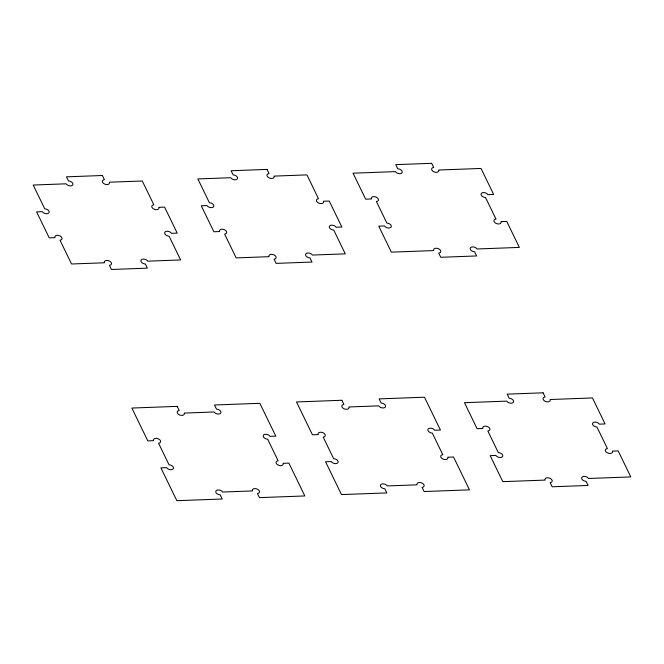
<?xml version="1.0" encoding="UTF-8"?>
<svg xmlns="http://www.w3.org/2000/svg" width="664" height="664" viewBox="0 0 664 664"><rect width="100%" height="100%" fill="white"/><g stroke="black" fill="none" stroke-linecap="round" stroke-linejoin="round"><path stroke-width="1" d="M102.38 175.503L66.466 176.84L68.483 180.998A3.702 2.282 18 0 1 72.758 183.405A3.702 2.282 18 0 1 70.633 185.895A3.702 2.282 18 0 1 66.085 183.812L33.2 185.032L44.754 208.836A3.702 2.282 18 0 1 49.028 211.243A3.702 2.282 18 0 1 46.903 213.725A3.702 2.282 18 0 1 42.355 211.65L36.603 211.866L49.227 237.861L54.979 237.646A3.702 2.282 18 0 1 57.386 235.313A3.702 2.282 18 0 1 61.802 237.563A3.702 2.282 18 0 1 59.984 240.194L71.538 263.99L104.422 262.778A3.702 2.282 18 0 1 106.829 260.437A3.702 2.282 18 0 1 111.253 262.687A3.702 2.282 18 0 1 109.427 265.318L111.444 269.476L147.367 268.148L145.341 263.99A3.702 2.282 18 0 1 141.075 261.583A3.702 2.282 18 0 1 143.192 259.093A3.702 2.282 18 0 1 147.748 261.168L180.625 259.948L169.071 236.152A3.702 2.282 18 0 1 164.805 233.745A3.702 2.282 18 0 1 166.921 231.255A3.702 2.282 18 0 1 171.47 233.33L177.222 233.122L164.597 207.126L158.854 207.334A3.702 2.282 18 0 1 156.447 209.675A3.702 2.282 18 0 1 152.023 207.425A3.702 2.282 18 0 1 153.849 204.794L142.287 180.99L109.411 182.21A3.702 2.282 18 0 1 106.995 184.542A3.702 2.282 18 0 1 102.58 182.301A3.702 2.282 18 0 1 104.406 179.67L102.38 175.503M267.028 169.411L231.105 170.739L233.13 174.898A3.702 2.282 18 0 1 237.397 177.305A3.702 2.282 18 0 1 235.28 179.795A3.702 2.282 18 0 1 230.723 177.72L197.839 178.931L209.401 202.736A3.702 2.282 18 0 1 213.667 205.143A3.702 2.282 18 0 1 211.55 207.633A3.702 2.282 18 0 1 206.994 205.549L201.25 205.765L213.874 231.761L219.618 231.545A3.702 2.282 18 0 1 222.025 229.213A3.702 2.282 18 0 1 226.449 231.462A3.702 2.282 18 0 1 224.623 234.093L236.177 257.898L269.061 256.678A3.702 2.282 18 0 1 271.476 254.345A3.702 2.282 18 0 1 275.892 256.586A3.702 2.282 18 0 1 274.066 259.217L276.091 263.376L312.005 262.048L309.988 257.889A3.702 2.282 18 0 1 305.714 255.482A3.702 2.282 18 0 1 307.839 252.992A3.702 2.282 18 0 1 312.387 255.067L345.272 253.856L333.718 230.051A3.702 2.282 18 0 1 329.444 227.644A3.702 2.282 18 0 1 331.568 225.154A3.702 2.282 18 0 1 336.117 227.237L341.86 227.022L329.244 201.026L323.493 201.242A3.702 2.282 18 0 1 321.086 203.574A3.702 2.282 18 0 1 316.662 201.325A3.702 2.282 18 0 1 318.488 198.694L306.934 174.889L274.049 176.109A3.702 2.282 18 0 1 271.642 178.442A3.702 2.282 18 0 1 267.219 176.201A3.702 2.282 18 0 1 269.044 173.57L267.028 169.411M431.666 163.311L395.752 164.639L397.769 168.797A3.702 2.282 18 0 1 402.035 171.204A3.702 2.282 18 0 1 399.919 173.694A3.702 2.282 18 0 1 395.37 171.619L353.032 173.188L365.656 199.183L371.4 198.968A3.702 2.282 18 0 1 373.815 196.635A3.702 2.282 18 0 1 378.231 198.885A3.702 2.282 18 0 1 376.405 201.516L386.896 223.121A3.702 2.282 18 0 1 391.171 225.528A3.702 2.282 18 0 1 389.046 228.009A3.702 2.282 18 0 1 384.498 225.934L378.746 226.15L391.37 252.146L433.708 250.577A3.702 2.282 18 0 1 436.115 248.245A3.702 2.282 18 0 1 440.531 250.486A3.702 2.282 18 0 1 438.713 253.117L440.73 257.283L476.644 255.947L474.627 251.789A3.702 2.282 18 0 1 470.361 249.382A3.702 2.282 18 0 1 472.477 246.9A3.702 2.282 18 0 1 477.026 248.975L519.364 247.406L506.74 221.411L500.996 221.618A3.702 2.282 18 0 1 498.581 223.959A3.702 2.282 18 0 1 494.165 221.71A3.702 2.282 18 0 1 495.991 219.078L485.5 197.474A3.702 2.282 18 0 1 481.226 195.067A3.702 2.282 18 0 1 483.351 192.577A3.702 2.282 18 0 1 487.899 194.652L493.651 194.444L481.026 168.448L438.688 170.017A3.702 2.282 18 0 1 436.281 172.35A3.702 2.282 18 0 1 431.866 170.1A3.702 2.282 18 0 1 433.683 167.469L431.666 163.311M177.23 406.368L131.862 408.053L147.806 440.888L153.558 440.672A3.702 2.282 18 0 1 155.965 438.34A3.702 2.282 18 0 1 160.381 440.589A3.702 2.282 18 0 1 158.563 443.22L169.054 464.825A3.702 2.282 18 0 1 173.321 467.232A3.702 2.282 18 0 1 171.196 469.714A3.702 2.282 18 0 1 166.647 467.639L160.904 467.854L176.84 500.689L222.216 499.013L220.191 494.846A3.702 2.282 18 0 1 215.924 492.447A3.702 2.282 18 0 1 218.041 489.957A3.702 2.282 18 0 1 222.589 492.032L252.444 490.928A3.702 2.282 18 0 1 254.851 488.596A3.702 2.282 18 0 1 259.275 490.837A3.702 2.282 18 0 1 257.449 493.468L259.466 497.626L304.834 495.95L288.89 463.115L283.146 463.323A3.702 2.282 18 0 1 280.739 465.663A3.702 2.282 18 0 1 276.315 463.414A3.702 2.282 18 0 1 278.141 460.783L267.65 439.178A3.702 2.282 18 0 1 263.384 436.771A3.702 2.282 18 0 1 265.5 434.281A3.702 2.282 18 0 1 270.049 436.356L275.801 436.148L259.856 403.305L214.489 404.99L216.506 409.148A3.702 2.282 18 0 1 220.78 411.555A3.702 2.282 18 0 1 218.655 414.046A3.702 2.282 18 0 1 214.107 411.971L184.252 413.074A3.702 2.282 18 0 1 181.845 415.407A3.702 2.282 18 0 1 177.429 413.157A3.702 2.282 18 0 1 179.247 410.526L177.23 406.368M341.869 400.267L296.501 401.952L312.445 434.787L318.197 434.571A3.702 2.282 18 0 1 320.604 432.239A3.702 2.282 18 0 1 325.028 434.488A3.702 2.282 18 0 1 323.202 437.119L333.693 458.724A3.702 2.282 18 0 1 337.959 461.131A3.702 2.282 18 0 1 335.843 463.621A3.702 2.282 18 0 1 331.294 461.546L325.543 461.754L341.487 494.589L386.855 492.912L384.829 488.754A3.702 2.282 18 0 1 380.563 486.347A3.702 2.282 18 0 1 382.688 483.857A3.702 2.282 18 0 1 387.236 485.932L417.083 484.828A3.702 2.282 18 0 1 419.499 482.496A3.702 2.282 18 0 1 423.914 484.737A3.702 2.282 18 0 1 422.088 487.368L424.113 491.534L469.481 489.849L453.537 457.015L447.785 457.23A3.702 2.282 18 0 1 445.378 459.563A3.702 2.282 18 0 1 440.962 457.313A3.702 2.282 18 0 1 442.78 454.682L432.289 433.077A3.702 2.282 18 0 1 428.023 430.67A3.702 2.282 18 0 1 430.139 428.18A3.702 2.282 18 0 1 434.696 430.264L440.439 430.048L424.495 397.213L379.127 398.89L381.153 403.048A3.702 2.282 18 0 1 385.419 405.455A3.702 2.282 18 0 1 383.302 407.945A3.702 2.282 18 0 1 378.746 405.87L348.899 406.974A3.702 2.282 18 0 1 346.492 409.306A3.702 2.282 18 0 1 342.068 407.065A3.702 2.282 18 0 1 343.894 404.434L341.869 400.267M543.102 392.814L507.188 394.15L509.205 398.309A3.702 2.282 18 0 1 513.471 400.716A3.702 2.282 18 0 1 511.355 403.206A3.702 2.282 18 0 1 506.806 401.122L464.468 402.691L477.092 428.687L482.836 428.479A3.702 2.282 18 0 1 485.251 426.139A3.702 2.282 18 0 1 489.667 428.388A3.702 2.282 18 0 1 487.841 431.019L498.332 452.624A3.702 2.282 18 0 1 502.606 455.031A3.702 2.282 18 0 1 500.482 457.521A3.702 2.282 18 0 1 495.933 455.446L490.181 455.653L502.806 481.649L545.144 480.089A3.702 2.282 18 0 1 547.551 477.748A3.702 2.282 18 0 1 551.967 479.997A3.702 2.282 18 0 1 550.149 482.628L552.166 486.787L588.08 485.459L586.063 481.3A3.702 2.282 18 0 1 581.797 478.893A3.702 2.282 18 0 1 583.913 476.403A3.702 2.282 18 0 1 588.462 478.478L630.8 476.91L618.176 450.914L612.432 451.13A3.702 2.282 18 0 1 610.017 453.462A3.702 2.282 18 0 1 605.601 451.221A3.702 2.282 18 0 1 607.427 448.582L596.936 426.977A3.702 2.282 18 0 1 592.661 424.57A3.702 2.282 18 0 1 594.786 422.088A3.702 2.282 18 0 1 599.335 424.163L605.087 423.947L592.462 397.952L550.124 399.521A3.702 2.282 18 0 1 547.717 401.853A3.702 2.282 18 0 1 543.301 399.612A3.702 2.282 18 0 1 545.119 396.981L543.102 392.814"/></g></svg>
